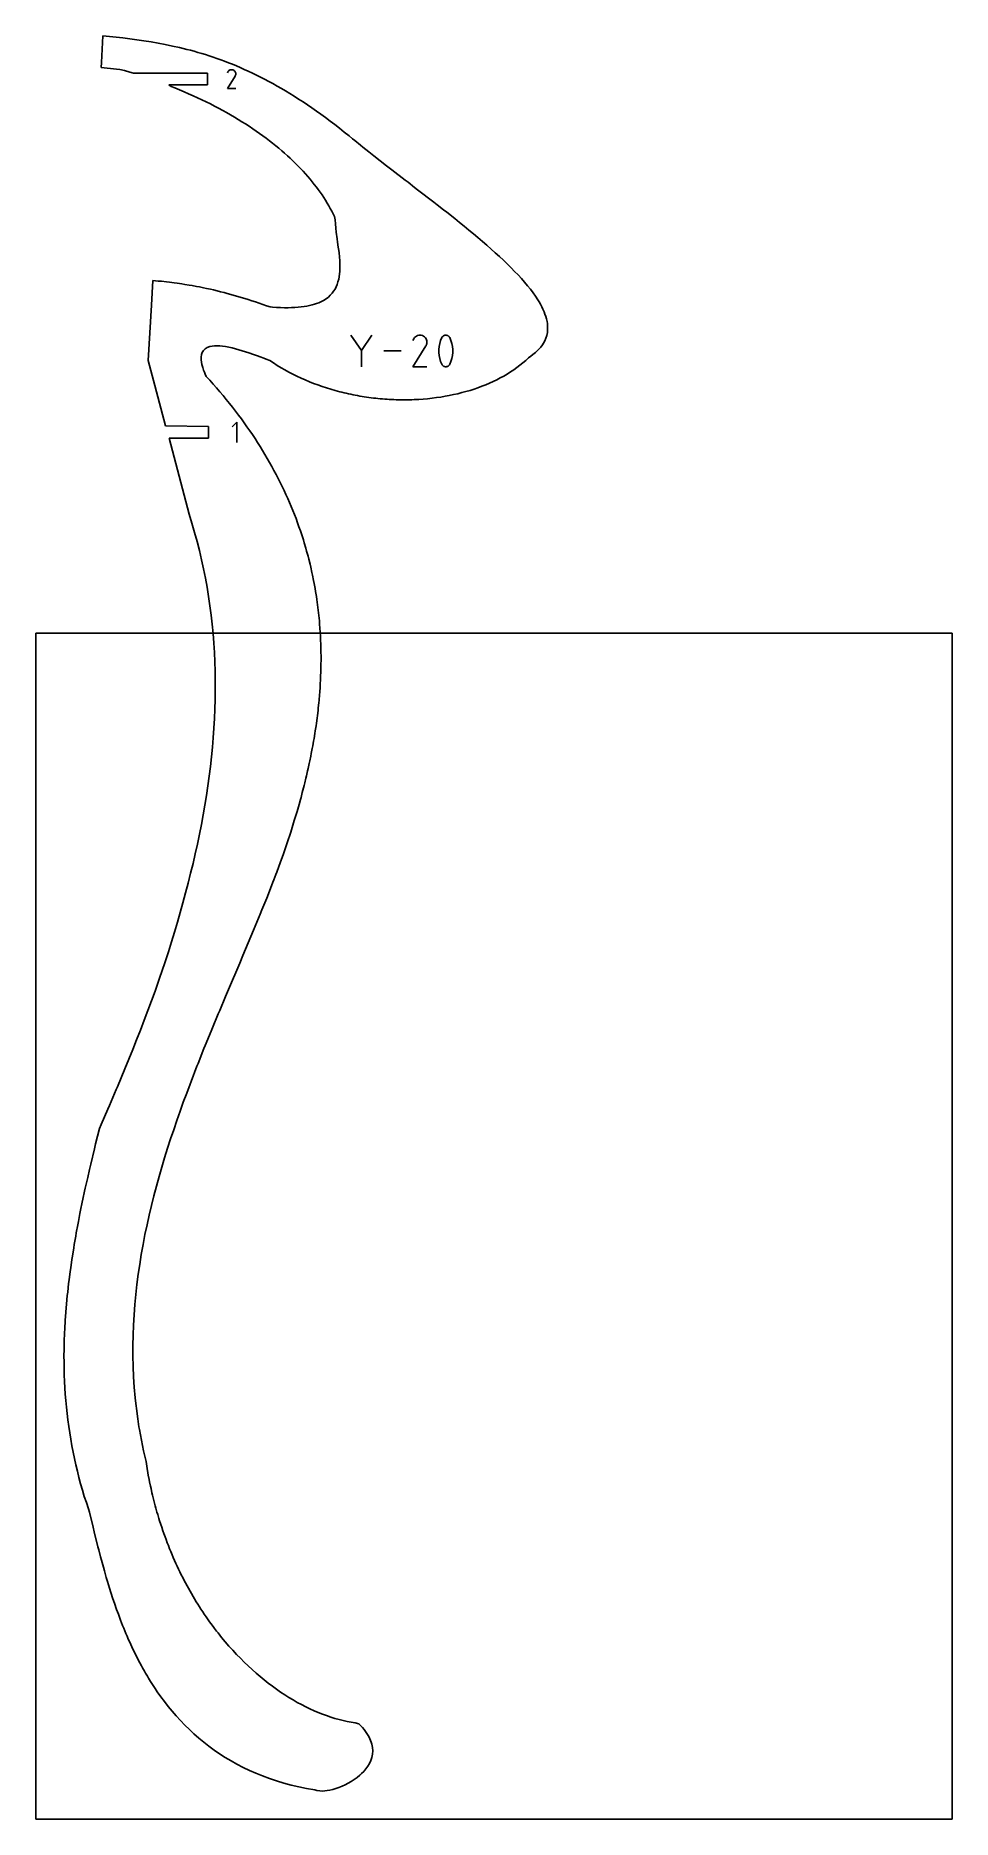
# Model space of a CAD drawing. Extents: x 0 to 216, y 0 to 420.
import ezdxf

# ---------------------------------------------------------------- set-up
doc = ezdxf.new("R2010")
doc.units = 0

msp = doc.modelspace()

# ---------------------------------------------------------------- linework, layer by layer
at = {"layer": 'annotation', "color": 1}
for p, q in [((45.385997, 411.781706), (45.282732, 411.635275)), ((45.509891, 411.903941), (45.385997, 411.781706)), ((45.650646, 412.001003), (45.509891, 411.903941)), ((45.804496, 412.071911), (45.650646, 412.001003)), ((45.967671, 412.115688), (45.804496, 412.071911)), ((46.136403, 412.131355), (45.967671, 412.115688)), ((46.306925, 412.117933), (46.136403, 412.131355)), ((46.475469, 412.074442), (46.306925, 412.117933)), ((46.638266, 411.999904), (46.475469, 412.074442)), ((46.783871, 411.896511), (46.638266, 411.999904)), ((46.638266, 411.999904), (46.638266, 411.999904)), ((46.905612, 411.772439), (46.783871, 411.896511)), ((47.002407, 411.631493), (46.905612, 411.772439)), ((45.149809, 407.669136), (46.981067, 410.617226)), ((47.13162, 407.669136), (45.149809, 407.669136)), ((45.282732, 411.635275), (45.152608, 411.38566)), ((46.981067, 410.617226), (46.983256, 410.619935)), ((46.981067, 410.617226), (46.981067, 410.617226)), ((46.983256, 410.619935), (46.985356, 410.622667)), ((46.985356, 410.622667), (46.987379, 410.625445)), ((46.987379, 410.625445), (46.98934, 410.628292)), ((46.98934, 410.628292), (46.991253, 410.631231)), ((46.991253, 410.631231), (46.993131, 410.634286)), ((46.993131, 410.634286), (46.994989, 410.637478)), ((46.994989, 410.637478), (46.996839, 410.640832)), ((46.996839, 410.640832), (46.998697, 410.64437)), ((46.998697, 410.64437), (47.074309, 410.806716)), ((46.998697, 410.64437), (46.998697, 410.64437)), ((47.073174, 411.477473), (47.002407, 411.631493)), ((47.116831, 411.314183), (47.073174, 411.477473)), ((47.074309, 410.806716), (47.11848, 410.975002)), ((47.132293, 411.145425), (47.116831, 411.314183)), ((47.11848, 410.975002), (47.132293, 411.145425)), ((76.723954, 346.006046), (74.241033, 349.596689)), ((79.206407, 349.596689), (76.723954, 346.006046)), ((89.081703, 348.768755), (88.86464, 348.352367)), ((89.25396, 349.013018), (89.081703, 348.768755)), ((89.460629, 349.21692), (89.25396, 349.013018)), ((89.695426, 349.37883), (89.460629, 349.21692)), ((89.952065, 349.497114), (89.695426, 349.37883)), ((90.22426, 349.57014), (89.952065, 349.497114)), ((90.505726, 349.596274), (90.22426, 349.57014)), ((90.790177, 349.573883), (90.505726, 349.596274)), ((91.071327, 349.501336), (90.790177, 349.573883)), ((91.342892, 349.376998), (91.071327, 349.501336)), ((91.585778, 349.204526), (91.342892, 349.376998)), ((91.342892, 349.376998), (91.342892, 349.376998)), ((91.788857, 348.99756), (91.585778, 349.204526)), ((91.950323, 348.762444), (91.788857, 348.99756)), ((92.068371, 348.505521), (91.950323, 348.762444)), ((95.671692, 349.00704), (95.386354, 348.336039)), ((95.76778, 349.16683), (95.671692, 349.00704)), ((95.671692, 349.00704), (95.671692, 349.00704)), ((95.887531, 349.302999), (95.76778, 349.16683)), ((96.02698, 349.41423), (95.887531, 349.302999)), ((96.182162, 349.499204), (96.02698, 349.41423)), ((96.349112, 349.556605), (96.182162, 349.499204)), ((96.523865, 349.585114), (96.349112, 349.556605)), ((96.702456, 349.583413), (96.523865, 349.585114)), ((96.880921, 349.550185), (96.702456, 349.583413)), ((97.055293, 349.484112), (96.880921, 349.550185)), ((97.122046, 349.449034), (97.055293, 349.484112)), ((97.055293, 349.484112), (97.055293, 349.484112)), ((97.186102, 349.408742), (97.122046, 349.449034)), ((97.247149, 349.363556), (97.186102, 349.408742)), ((97.304877, 349.313793), (97.247149, 349.363556)), ((97.358974, 349.259774), (97.304877, 349.313793)), ((97.409129, 349.201817), (97.358974, 349.259774)), ((97.455032, 349.140241), (97.409129, 349.201817)), ((97.496369, 349.075364), (97.455032, 349.140241)), ((97.532832, 349.007507), (97.496369, 349.075364)), ((97.819552, 348.335123), (97.532832, 349.007507)), ((97.532832, 349.007507), (97.532832, 349.007507)), ((76.723954, 346.294997), (76.723954, 342.152594)), ((86.06875, 345.874642), (81.998701, 345.874642)), ((88.859972, 342.152767), (91.914725, 347.070528)), ((91.914725, 347.070528), (91.918377, 347.075047)), ((91.914725, 347.070528), (91.914725, 347.070528)), ((91.918377, 347.075047), (91.921879, 347.079604)), ((91.921879, 347.079604), (91.925254, 347.084238)), ((91.925254, 347.084238), (91.928525, 347.088988)), ((91.928525, 347.088988), (91.931716, 347.093891)), ((91.931716, 347.093891), (91.934849, 347.098986)), ((91.934849, 347.098986), (91.937948, 347.104312)), ((91.937948, 347.104312), (91.941035, 347.109906)), ((91.941035, 347.109906), (91.944134, 347.115808)), ((91.944134, 347.115808), (92.070264, 347.38662)), ((91.944134, 347.115808), (91.944134, 347.115808)), ((92.141195, 348.233134), (92.068371, 348.505521)), ((92.070264, 347.38662), (92.143947, 347.66734)), ((92.166988, 347.951626), (92.141195, 348.233134)), ((92.143947, 347.66734), (92.166988, 347.951626)), ((95.029683, 346.941164), (94.958349, 346.2283)), ((94.958349, 346.2283), (94.958349, 345.512494)), ((94.958349, 345.512494), (95.029683, 344.79925)), ((95.172352, 347.645578), (95.029683, 346.941164)), ((95.029683, 344.79925), (95.172352, 344.094075)), ((95.386354, 348.336039), (95.172352, 347.645578)), ((98.034592, 347.643625), (97.819552, 348.335123)), ((98.177952, 346.938518), (98.034592, 347.643625)), ((98.034592, 344.092121), (98.177952, 344.796605)), ((98.249633, 346.225309), (98.177952, 346.938518)), ((98.177952, 344.796605), (98.249633, 345.509503)), ((98.249633, 345.509503), (98.249633, 346.225309)), ((92.165865, 342.152767), (88.859972, 342.152767)), ((95.172352, 344.094075), (95.386354, 343.402473)), ((95.386354, 343.402473), (95.671692, 342.729951)), ((95.671692, 342.729951), (95.671692, 342.729951)), ((95.671692, 342.729951), (95.708021, 342.662228)), ((95.708021, 342.662228), (95.749054, 342.597675)), ((95.749054, 342.597675), (95.794616, 342.536487)), ((95.794616, 342.536487), (95.844535, 342.478861)), ((95.844535, 342.478861), (95.898638, 342.424993)), ((95.898638, 342.424993), (95.956752, 342.375078)), ((95.956752, 342.375078), (96.018704, 342.329312)), ((96.018704, 342.329312), (96.084322, 342.287891)), ((96.084322, 342.287891), (96.153431, 342.251012)), ((96.153431, 342.251012), (96.153431, 342.251012)), ((96.153431, 342.251012), (96.326431, 342.18634)), ((96.326431, 342.18634), (96.503856, 342.15421)), ((96.503856, 342.15421), (96.681696, 342.153312)), ((96.681696, 342.153312), (96.85594, 342.182335)), ((96.85594, 342.182335), (97.022577, 342.239969)), ((97.022577, 342.239969), (97.177595, 342.324905)), ((97.177595, 342.324905), (97.316985, 342.435832)), ((97.316985, 342.435832), (97.436734, 342.571439)), ((97.436734, 342.571439), (97.532832, 342.730418)), ((97.532832, 342.730418), (97.819552, 343.401557)), ((97.532832, 342.730418), (97.532832, 342.730418)), ((97.819552, 343.401557), (98.034592, 344.092121)), ((47.385609, 329.088859), (46.318507, 328.021456)), ((47.385609, 324.288859), (47.385609, 329.088859))]:
    msp.add_line(p, q, dxfattribs=at)
at = {"layer": 'boundary', "color": 5}
for p, q in [((15.817802, 420.139858), (15.474045, 413.803032)), ((18.942083, 419.790769), (15.817802, 420.139858)), ((20.564958, 419.598061), (18.942083, 419.790769)), ((22.198184, 419.392499), (20.564958, 419.598061)), ((23.842228, 419.170614), (22.198184, 419.392499)), ((25.49767, 418.929371), (23.842228, 419.170614)), ((27.164822, 418.665446), (25.49767, 418.929371)), ((28.844269, 418.375485), (27.164822, 418.665446)), ((30.536773, 418.056503), (28.844269, 418.375485)), ((32.243006, 417.705103), (30.536773, 418.056503)), ((33.864312, 417.342744), (32.243006, 417.705103)), ((34.727587, 417.136598), (33.864312, 417.342744)), ((35.594775, 416.920537), (34.727587, 417.136598)), ((36.465819, 416.693858), (35.594775, 416.920537)), ((37.340913, 416.45671), (36.465819, 416.693858)), ((38.220204, 416.20821), (37.340913, 416.45671)), ((39.103745, 415.948092), (38.220204, 416.20821)), ((39.991638, 415.676062), (39.103745, 415.948092)), ((15.474045, 413.803032), (15.441698, 412.667067)), ((15.441698, 412.667067), (19.018339, 412.287488)), ((19.018339, 412.287488), (19.860854, 412.198031)), ((19.860854, 412.198031), (20.90077, 411.900725)), ((20.90077, 411.900725), (22.154529, 411.531413)), ((40.884047, 415.39149), (39.991638, 415.676062)), ((41.781102, 415.094356), (40.884047, 415.39149)), ((42.682858, 414.783949), (41.781102, 415.094356)), ((43.589396, 414.46), (42.682858, 414.783949)), ((44.501053, 414.122149), (43.589396, 414.46)), ((45.417833, 413.769908), (44.501053, 414.122149)), ((46.339868, 413.402981), (45.417833, 413.769908)), ((47.26736, 413.020955), (46.339868, 413.402981)), ((48.20031, 412.623322), (47.26736, 413.020955)), ((49.139122, 412.209925), (48.20031, 412.623322)), ((50.083645, 411.780105), (49.139122, 412.209925)), ((51.034241, 411.333827), (50.083645, 411.780105)), ((22.154529, 411.531413), (23.002918, 411.273318)), ((23.002918, 411.273318), (40.43641, 411.273318)), ((40.43641, 408.527318), (31.389758, 408.527319)), ((31.389758, 408.527319), (31.875079, 408.185864)), ((31.875079, 408.185864), (32.749289, 407.838107)), ((32.749289, 407.838107), (33.850729, 407.389297)), ((40.43641, 411.273318), (40.43641, 408.527318)), ((51.990981, 410.870312), (51.034241, 411.333827)), ((52.954121, 410.389586), (51.990981, 410.870312)), ((53.923601, 409.890971), (52.954121, 410.389586)), ((54.899818, 409.374082), (53.923601, 409.890971)), ((55.88286, 408.838773), (54.899818, 409.374082)), ((56.872869, 408.28445), (55.88286, 408.838773)), ((57.869991, 407.710775), (56.872869, 408.28445)), ((58.874493, 407.117579), (57.869991, 407.710775)), ((33.850729, 407.389297), (34.937111, 406.933228)), ((34.937111, 406.933228), (36.008552, 406.470362)), ((36.008552, 406.470362), (37.065019, 406.000683)), ((37.065019, 406.000683), (38.106593, 405.524139)), ((38.106593, 405.524139), (39.133236, 405.041178)), ((39.133236, 405.041178), (40.144948, 404.551746)), ((40.144948, 404.551746), (41.141764, 404.056006)), ((41.141764, 404.056006), (42.123761, 403.554164)), ((42.123761, 403.554164), (43.090865, 403.046434)), ((59.886493, 406.504264), (58.874493, 407.117579)), ((60.906118, 405.870595), (59.886493, 406.504264)), ((61.933626, 405.215994), (60.906118, 405.870595)), ((62.969145, 404.540316), (61.933626, 405.215994)), ((64.012949, 403.843217), (62.969145, 404.540316)), ((65.065113, 403.124135), (64.012949, 403.843217)), ((43.090865, 403.046434), (44.042992, 402.532641)), ((44.042992, 402.532641), (44.980364, 402.013412)), ((44.980364, 402.013412), (45.902804, 401.488575)), ((45.902804, 401.488575), (46.810379, 400.958294)), ((46.810379, 400.958294), (47.703165, 400.422863)), ((47.703165, 400.422863), (48.580945, 399.882218)), ((48.580945, 399.882218), (49.443936, 399.336633)), ((49.443936, 399.336633), (50.292041, 398.786294)), ((66.125853, 402.382908), (65.065113, 403.124135)), ((67.195348, 401.619072), (66.125853, 402.382908)), ((68.273738, 400.832311), (67.195348, 401.619072)), ((69.361407, 400.022313), (68.273738, 400.832311)), ((70.458308, 399.188507), (69.361407, 400.022313)), ((71.564668, 398.330897), (70.458308, 399.188507)), ((50.292041, 398.786294), (51.125176, 398.231137)), ((51.125176, 398.231137), (51.943277, 397.671532)), ((51.943277, 397.671532), (52.746455, 397.107447)), ((52.746455, 397.107447), (53.534688, 396.539107)), ((53.534688, 396.539107), (54.307895, 395.966724)), ((54.307895, 395.966724), (55.066082, 395.390318)), ((55.066082, 395.390318), (55.809213, 394.810142)), ((72.680729, 397.448843), (71.564668, 398.330897)), ((73.806782, 396.542209), (72.680729, 397.448843)), ((74.642605, 395.861383), (73.806782, 396.542209)), ((75.135563, 395.457463), (74.642605, 395.861383)), ((76.516967, 394.334592), (75.135563, 395.457463)), ((55.809213, 394.810142), (56.537303, 394.226244)), ((56.537303, 394.226244), (57.250183, 393.638832)), ((57.250183, 393.638832), (57.947955, 393.047944)), ((57.947955, 393.047944), (58.630513, 392.453773)), ((58.630513, 392.453773), (59.297834, 391.85648)), ((59.297834, 391.85648), (59.949995, 391.256201)), ((59.949995, 391.256201), (60.58683, 390.653076)), ((77.047198, 393.908316), (76.516967, 394.334592)), ((78.481183, 392.764469), (77.047198, 393.908316)), ((79.622059, 391.865682), (78.481183, 392.764469)), ((82.635002, 389.510378), (79.622059, 391.865682)), ((60.58683, 390.653076), (61.20837, 390.047209)), ((61.20837, 390.047209), (61.814518, 389.438669)), ((61.814518, 389.438669), (62.405251, 388.827756)), ((62.405251, 388.827756), (62.980515, 388.214531)), ((62.980515, 388.214531), (63.54035, 387.599196)), ((63.54035, 387.599196), (64.084625, 386.981726)), ((64.084625, 386.981726), (64.613366, 386.362327)), ((83.894832, 388.532913), (82.635002, 389.510378)), ((87.015179, 386.130626), (83.894832, 388.532913)), ((64.613366, 386.362327), (65.126484, 385.741276)), ((65.126484, 385.741276), (65.623982, 385.118524)), ((65.623982, 385.118524), (66.105743, 384.494387)), ((66.105743, 384.494387), (66.571877, 383.868817)), ((66.571877, 383.868817), (67.022116, 383.241926)), ((67.022116, 383.241926), (67.456605, 382.614023)), ((67.456605, 382.614023), (67.875308, 381.985234)), ((87.694251, 385.605529), (87.015179, 386.130626)), ((89.261285, 384.403334), (87.694251, 385.605529)), ((89.960143, 383.861937), (89.261285, 384.403334)), ((91.528621, 382.656505), (89.960143, 383.861937)), ((92.243228, 382.100144), (91.528621, 382.656505)), ((67.875308, 381.985234), (68.278078, 381.355613)), ((68.278078, 381.355613), (68.664926, 380.725218)), ((68.664926, 380.725218), (69.035806, 380.094333)), ((69.035806, 380.094333), (69.390617, 379.462963)), ((69.390617, 379.462963), (69.729423, 378.831377)), ((69.729423, 378.831377), (70.052203, 378.199576)), ((70.052203, 378.199576), (70.358797, 377.567685)), ((93.804984, 380.893847), (92.243228, 382.100144)), ((94.530905, 380.323885), (93.804984, 380.893847)), ((96.077772, 379.119056), (94.530905, 380.323885)), ((96.810224, 378.537026), (96.077772, 379.119056)), ((98.703824, 377.038845), (96.810224, 378.537026)), ((70.358797, 377.567685), (70.509769, 376.743238)), ((70.509769, 376.743238), (70.588944, 375.796705)), ((70.588944, 375.796705), (70.690772, 374.837187)), ((70.690772, 374.837187), (70.80945, 373.868344)), ((99.821233, 376.14307), (98.703824, 377.038845)), ((100.928863, 375.246867), (99.821233, 376.14307)), ((102.025021, 374.350684), (100.928863, 375.246867)), ((103.107821, 373.455052), (102.025021, 374.350684)), ((70.80945, 373.868344), (71.021138, 372.301092)), ((71.021138, 372.301092), (71.12706, 371.526061)), ((71.12706, 371.526061), (71.279817, 370.357831)), ((71.279817, 370.357831), (71.382473, 369.569184)), ((104.175587, 372.560301), (103.107821, 373.455052)), ((105.226596, 371.667027), (104.175587, 372.560301)), ((106.259042, 370.775653), (105.226596, 371.667027)), ((107.27115, 369.886635), (106.259042, 370.775653)), ((108.260973, 369.000431), (107.27115, 369.886635)), ((71.382473, 369.569184), (71.44583, 368.996808)), ((71.44583, 368.996808), (71.539468, 368.040174)), ((71.539468, 368.040174), (71.607538, 367.097079)), ((71.607538, 367.097079), (71.643979, 366.170785)), ((71.643979, 366.170785), (71.642496, 365.264529)), ((109.226779, 368.117555), (108.260973, 369.000431)), ((110.166721, 367.23847), (109.226779, 368.117555)), ((111.078929, 366.363505), (110.166721, 367.23847)), ((111.961465, 365.493231), (111.078929, 366.363505)), ((27.631373, 362.46998), (27.280269, 356.641273)), ((28.876423, 362.348799), (27.631373, 362.46998)), ((29.613207, 362.277129), (28.876423, 362.348799)), ((30.783976, 362.144034), (29.613207, 362.277129)), ((31.519862, 362.06044), (30.783976, 362.144034)), ((32.626767, 361.915445), (31.519862, 362.06044)), ((33.360074, 361.819489), (32.626767, 361.915445)), ((34.412462, 361.662624), (33.360074, 361.819489)), ((35.142606, 361.553863), (34.412462, 361.662624)), ((36.148797, 361.384849), (35.142606, 361.553863)), ((36.876178, 361.262835), (36.148797, 361.384849)), ((71.025913, 361.56295), (70.78292, 360.982531)), ((71.206729, 362.121855), (71.025913, 361.56295)), ((71.368277, 362.747837), (71.206729, 362.121855)), ((71.478512, 363.341389), (71.368277, 362.747837)), ((71.569034, 364.00714), (71.478512, 363.341389)), ((71.61937, 364.629805), (71.569034, 364.00714)), ((71.642496, 365.264529), (71.61937, 364.629805)), ((112.812417, 364.628049), (111.961465, 365.493231)), ((113.630089, 363.768541), (112.812417, 364.628049)), ((114.412299, 362.914901), (113.630089, 363.768541)), ((115.157277, 362.067831), (114.412299, 362.914901)), ((115.863119, 361.227631), (115.157277, 362.067831)), ((37.843913, 361.081826), (36.876178, 361.262835)), ((38.569647, 360.946183), (37.843913, 361.081826)), ((39.505989, 360.752883), (38.569647, 360.946183)), ((40.231861, 360.603146), (39.505989, 360.752883)), ((41.143313, 360.397409), (40.231861, 360.603146)), ((41.871542, 360.233265), (41.143313, 360.397409)), ((42.764355, 360.015161), (41.871542, 360.233265)), ((43.497636, 359.83612), (42.764355, 360.015161)), ((44.37764, 359.605303), (43.497636, 359.83612)), ((45.119066, 359.41108), (44.37764, 359.605303)), ((45.991906, 359.167598), (45.119066, 359.41108)), ((46.744994, 358.957721), (45.991906, 359.167598)), ((47.615844, 358.701381), (46.744994, 358.957721)), ((48.384259, 358.475468), (47.615844, 358.701381)), ((49.258352, 358.206119), (48.384259, 358.475468)), ((50.046112, 357.963691), (49.258352, 358.206119)), ((50.928377, 357.681437), (50.046112, 357.963691)), ((51.73966, 357.422165), (50.928377, 357.681437)), ((52.634737, 357.126787), (51.73966, 357.422165)), ((53.474132, 356.850109), (52.634737, 357.126787)), ((66.678854, 357.23786), (66.180478, 357.046246)), ((67.14824, 357.444904), (66.678854, 357.23786)), ((67.817927, 357.790242), (67.14824, 357.444904)), ((68.38906, 358.154359), (67.817927, 357.790242)), ((68.937652, 358.566424), (68.38906, 358.154359)), ((69.394869, 358.987735), (68.937652, 358.566424)), ((69.831716, 359.461251), (69.394869, 358.987735)), ((70.18594, 359.934204), (69.831716, 359.461251)), ((70.520857, 360.463821), (70.18594, 359.934204)), ((70.78292, 360.982531), (70.520857, 360.463821)), ((116.527807, 360.394772), (115.863119, 361.227631)), ((117.149407, 359.569722), (116.527807, 360.394772)), ((117.726027, 358.752929), (117.149407, 359.569722)), ((118.255604, 357.944912), (117.726027, 358.752929)), ((118.567308, 357.445484), (118.255604, 357.944912)), ((118.88037, 356.89879), (118.567308, 357.445484)), ((27.280269, 356.641273), (26.521675, 343.599339)), ((54.38678, 356.541597), (53.474132, 356.850109)), ((55.258999, 356.247165), (54.38678, 356.541597)), ((55.768265, 356.207475), (55.258999, 356.247165)), ((56.74421, 356.140892), (55.768265, 356.207475)), ((57.682036, 356.095425), (56.74421, 356.140892)), ((58.582277, 356.070537), (57.682036, 356.095425)), ((59.445486, 356.066014), (58.582277, 356.070537)), ((60.272287, 356.081324), (59.445486, 356.066014)), ((61.063293, 356.116094), (60.272287, 356.081324)), ((61.819229, 356.170011), (61.063293, 356.116094)), ((62.540601, 356.242477), (61.819229, 356.170011)), ((63.227962, 356.333117), (62.540601, 356.242477)), ((63.882224, 356.441729), (63.227962, 356.333117)), ((64.503948, 356.567734), (63.882224, 356.441729)), ((65.09376, 356.710793), (64.503948, 356.567734)), ((65.652336, 356.870369), (65.09376, 356.710793)), ((66.180478, 357.046246), (65.652336, 356.870369)), ((119.221068, 356.261503), (118.88037, 356.89879)), ((119.480619, 355.724079), (119.221068, 356.261503)), ((119.755675, 355.100062), (119.480619, 355.724079)), ((119.958619, 354.572714), (119.755675, 355.100062)), ((120.164879, 353.962905), (119.958619, 354.572714)), ((120.307844, 353.446246), (120.164879, 353.962905)), ((120.441728, 352.851135), (120.307844, 353.446246)), ((119.894616, 348.237664), (120.174103, 348.887473)), ((120.174103, 348.887473), (120.381144, 349.55188)), ((120.381144, 349.55188), (120.517463, 350.230352)), ((120.521725, 352.34598), (120.441728, 352.851135)), ((120.517463, 350.230352), (120.585126, 350.922419)), ((120.58586, 351.627808), (120.521725, 352.34598)), ((120.585126, 350.922419), (120.58586, 351.627808)), ((38.998839, 344.447983), (39.077432, 345.008456)), ((39.077432, 345.008456), (39.23413, 345.493998)), ((39.23413, 345.493998), (39.512803, 345.970484)), ((39.512803, 345.970484), (39.936629, 346.402284)), ((39.936629, 346.402284), (40.407953, 346.689106)), ((40.407953, 346.689106), (41.027414, 346.917893)), ((41.027414, 346.917893), (41.55696, 347.026552)), ((41.55696, 347.026552), (42.133286, 347.08454)), ((42.133286, 347.08454), (42.751898, 347.095621)), ((42.751898, 347.095621), (43.408495, 347.063178)), ((43.408495, 347.063178), (44.017415, 346.997249)), ((44.017415, 346.997249), (44.735884, 346.892559)), ((44.735884, 346.892559), (45.479904, 346.754296)), ((45.479904, 346.754296), (46.24482, 346.586)), ((46.24482, 346.586), (47.026261, 346.391324)), ((47.026261, 346.391324), (47.819582, 346.173774)), ((47.819582, 346.173774), (48.620354, 345.937024)), ((48.620354, 345.937024), (49.423941, 345.684614)), ((49.423941, 345.684614), (50.225656, 345.41987)), ((50.225656, 345.41987), (51.337811, 345.032397)), ((51.337811, 345.032397), (52.257503, 344.705215)), ((52.257503, 344.705215), (52.877969, 344.474625)), ((116.094009, 344.25725), (116.594084, 344.668238)), ((116.594084, 344.668238), (117.134143, 345.055709)), ((117.134143, 345.055709), (117.691165, 345.504951)), ((117.691165, 345.504951), (118.142654, 345.90958)), ((118.142654, 345.90958), (118.603028, 346.379694)), ((118.603028, 346.379694), (118.969067, 346.800831)), ((118.969067, 346.800831), (119.335565, 347.291119)), ((119.335565, 347.291119), (119.619202, 347.728052)), ((119.619202, 347.728052), (119.894616, 348.237664)), ((26.521675, 343.599339), (28.070652, 337.707773)), ((39.002673, 343.808785), (38.998839, 344.447983)), ((39.075428, 343.209461), (39.002673, 343.808785)), ((39.173649, 342.695309), (39.075428, 343.209461)), ((39.363712, 341.986497), (39.173649, 342.695309)), ((39.557429, 341.385712), (39.363712, 341.986497)), ((39.73554, 340.90357), (39.557429, 341.385712)), ((39.93977, 340.397884), (39.73554, 340.90357)), ((40.1709, 339.868295), (39.93977, 340.397884)), ((52.877969, 344.474625), (53.745426, 344.151955)), ((53.745426, 344.151955), (54.327187, 343.931009)), ((54.327187, 343.931009), (55.122217, 343.628917)), ((55.122217, 343.628917), (56.000642, 343.04168)), ((56.000642, 343.04168), (56.893103, 342.473807)), ((56.893103, 342.473807), (57.799048, 341.925304)), ((57.799048, 341.925304), (58.718125, 341.396186)), ((58.718125, 341.396186), (59.649657, 340.886394)), ((59.649657, 340.886394), (60.593301, 340.395962)), ((60.593301, 340.395962), (61.548422, 339.924752)), ((110.252944, 339.971806), (111.053211, 340.441351)), ((111.053211, 340.441351), (111.834788, 340.929721)), ((111.834788, 340.929721), (112.596847, 341.437043)), ((112.596847, 341.437043), (113.338911, 341.963332)), ((113.338911, 341.963332), (114.060226, 342.50838)), ((114.060226, 342.50838), (114.760304, 343.072436)), ((114.760304, 343.072436), (115.438423, 343.655481)), ((115.438423, 343.655481), (116.094009, 344.25725)), ((28.070652, 337.707773), (30.6045, 328.211858)), ((40.991369, 338.970231), (40.1709, 339.868295)), ((41.798011, 338.069568), (40.991369, 338.970231)), ((42.590893, 337.166468), (41.798011, 338.069568)), ((43.369996, 336.260985), (42.590893, 337.166468)), ((44.135339, 335.353083), (43.369996, 336.260985)), ((61.548422, 339.924752), (62.514421, 339.472917)), ((62.514421, 339.472917), (63.49103, 339.040236)), ((63.49103, 339.040236), (64.477529, 338.626892)), ((64.477529, 338.626892), (65.473357, 338.232702)), ((65.473357, 338.232702), (66.477918, 337.857761)), ((66.477918, 337.857761), (67.490914, 337.502064)), ((67.490914, 337.502064), (68.51157, 337.165466)), ((68.51157, 337.165466), (69.539423, 336.848167)), ((69.539423, 336.848167), (70.573938, 336.549954)), ((70.573938, 336.549954), (71.614428, 336.270768)), ((71.614428, 336.270768), (72.108672, 336.148206)), ((72.108672, 336.148206), (72.660466, 336.010834)), ((100.388034, 336.052323), (101.353643, 336.314267)), ((101.353643, 336.314267), (102.307424, 336.595115)), ((102.307424, 336.595115), (103.248692, 336.894839)), ((103.248692, 336.894839), (104.176819, 337.213438)), ((104.176819, 337.213438), (105.091157, 337.550968)), ((105.091157, 337.550968), (105.991134, 337.907313)), ((105.991134, 337.907313), (106.876042, 338.2824)), ((106.876042, 338.2824), (107.74536, 338.676461)), ((107.74536, 338.676461), (108.598298, 339.089336)), ((108.598298, 339.089336), (109.434408, 339.521166)), ((109.434408, 339.521166), (110.252944, 339.971806)), ((44.887007, 334.442897), (44.135339, 335.353083)), ((45.625105, 333.530548), (44.887007, 334.442897)), ((46.349534, 332.615952), (45.625105, 333.530548)), ((47.060493, 331.699263), (46.349534, 332.615952)), ((72.660466, 336.010834), (73.160153, 335.89657)), ((73.160153, 335.89657), (73.71137, 335.769991)), ((73.71137, 335.769991), (74.216329, 335.664144)), ((74.216329, 335.664144), (74.766649, 335.548278)), ((74.766649, 335.548278), (75.276576, 335.45089)), ((75.276576, 335.45089), (75.825685, 335.345448)), ((75.825685, 335.345448), (76.340331, 335.256748)), ((76.340331, 335.256748), (76.887954, 335.161852)), ((76.887954, 335.161852), (77.407064, 335.081854)), ((77.407064, 335.081854), (77.952811, 334.997232)), ((77.952811, 334.997232), (78.476105, 334.92614)), ((78.476105, 334.92614), (79.01971, 334.851657)), ((79.01971, 334.851657), (79.546899, 334.78947)), ((79.546899, 334.78947), (80.08808, 334.725134)), ((80.08808, 334.725134), (80.618785, 334.671947)), ((80.618785, 334.671947), (81.157169, 334.617476)), ((81.157169, 334.617476), (81.691197, 334.573514)), ((81.691197, 334.573514), (82.22656, 334.528986)), ((82.22656, 334.528986), (82.763571, 334.494204)), ((82.763571, 334.494204), (83.295659, 334.459269)), ((83.295659, 334.459269), (83.835271, 334.433935)), ((83.835271, 334.433935), (84.363734, 334.408626)), ((84.363734, 334.408626), (84.905672, 334.392764)), ((84.905672, 334.392764), (85.430307, 334.376939)), ((85.430307, 334.376939), (85.974183, 334.370546)), ((85.974183, 334.370546), (86.494728, 334.364135)), ((86.494728, 334.364135), (87.040213, 334.36746)), ((87.040213, 334.36746), (87.556321, 334.370173)), ((87.556321, 334.370173), (88.103016, 334.38327)), ((88.103016, 334.38327), (88.614511, 334.395209)), ((88.614511, 334.395209), (89.162162, 334.418195)), ((89.162162, 334.418195), (90.216928, 334.472005)), ((90.216928, 334.472005), (91.266743, 334.544885)), ((91.266743, 334.544885), (92.310958, 334.636606)), ((92.310958, 334.636606), (93.348896, 334.747409)), ((93.348896, 334.747409), (94.380005, 334.877081)), ((94.380005, 334.877081), (95.403702, 335.025688)), ((95.403702, 335.025688), (96.419278, 335.193174)), ((96.419278, 335.193174), (97.426091, 335.37961)), ((97.426091, 335.37961), (98.423622, 335.584948)), ((98.423622, 335.584948), (99.411167, 335.809237)), ((99.411167, 335.809237), (100.388034, 336.052323)), ((30.6045, 328.211858), (40.725509, 328.061859)), ((40.725509, 328.061859), (40.72551, 325.315859)), ((47.757872, 330.780635), (47.060493, 331.699263)), ((48.441863, 329.860019), (47.757872, 330.780635)), ((49.112258, 328.937427), (48.441863, 329.860019)), ((49.769468, 328.012963), (49.112258, 328.937427)), ((50.413369, 327.086678), (49.769468, 328.012963)), ((40.72551, 325.315859), (31.427581, 325.315859)), ((31.427581, 325.315859), (36.157866, 307.399918)), ((51.043989, 326.15874), (50.413369, 327.086678)), ((51.661332, 325.229031), (51.043989, 326.15874)), ((52.265528, 324.297764), (51.661332, 325.229031)), ((52.856592, 323.364983), (52.265528, 324.297764)), ((53.43465, 322.430677), (52.856592, 323.364983)), ((53.999702, 321.494876), (53.43465, 322.430677)), ((54.551714, 320.557679), (53.999702, 321.494876)), ((55.090945, 319.619216), (54.551714, 320.557679)), ((55.617185, 318.679514), (55.090945, 319.619216)), ((56.130739, 317.738483), (55.617185, 318.679514)), ((56.631592, 316.796455), (56.130739, 317.738483)), ((57.119754, 315.853221), (56.631592, 316.796455)), ((57.595301, 314.908924), (57.119754, 315.853221)), ((58.058317, 313.963795), (57.595301, 314.908924)), ((58.508886, 313.01757), (58.058317, 313.963795)), ((58.947013, 312.070595), (58.508886, 313.01757)), ((59.372824, 311.122713), (58.947013, 312.070595)), ((59.78637, 310.174154), (59.372824, 311.122713)), ((36.157866, 307.399918), (36.818764, 305.275067)), ((60.187695, 309.224865), (59.78637, 310.174154)), ((60.576893, 308.274902), (60.187695, 309.224865)), ((60.953941, 307.324447), (60.576893, 308.274902)), ((61.319074, 306.373463), (60.953941, 307.324447)), ((36.818764, 305.275067), (37.440808, 303.143343)), ((37.440808, 303.143343), (38.024299, 301.004982)), ((61.672363, 305.421938), (61.319074, 306.373463)), ((62.01366, 304.469943), (61.672363, 305.421938)), ((62.34322, 303.517664), (62.01366, 304.469943)), ((62.661157, 302.56504), (62.34322, 303.517664)), ((63.047973, 301.346921), (62.661157, 302.56504)), ((38.024299, 301.004982), (38.569154, 298.860158)), ((38.569154, 298.860158), (39.075842, 296.70887)), ((63.262326, 300.659113), (63.047973, 301.346921)), ((63.619788, 299.441039), (63.262326, 300.659113)), ((63.817644, 298.752696), (63.619788, 299.441039)), ((64.146297, 297.53463), (63.817644, 298.752696)), ((39.075842, 296.70887), (39.54461, 294.551391)), ((39.54461, 294.551391), (39.975539, 292.387744)), ((64.327865, 296.846057), (64.146297, 297.53463)), ((64.628124, 295.6282), (64.327865, 296.846057)), ((64.793631, 294.939763), (64.628124, 295.6282)), ((65.066094, 293.722257), (64.793631, 294.939763)), ((39.975539, 292.387744), (40.368977, 290.218182)), ((40.368977, 290.218182), (40.725113, 288.04254)), ((65.215787, 293.034269), (65.066094, 293.722257)), ((65.460937, 291.817213), (65.215787, 293.034269)), ((65.595058, 291.129931), (65.460937, 291.817213)), ((65.813222, 289.91336), (65.595058, 291.129931)), ((65.93197, 289.227187), (65.813222, 289.91336)), ((40.725113, 288.04254), (41.044347, 285.861208)), ((41.044347, 285.861208), (41.326971, 283.67415)), ((66.123819, 288.011419), (65.93197, 289.227187)), ((66.22755, 287.326642), (66.123819, 288.011419)), ((66.393505, 286.11154), (66.22755, 287.326642)), ((66.482514, 285.428443), (66.393505, 286.11154)), ((41.326971, 283.67415), (41.573236, 281.481521)), ((66.623166, 284.214339), (66.482514, 285.428443)), ((66.697742, 283.533297), (66.623166, 284.214339)), ((66.813426, 282.320398), (66.697742, 283.533297)), ((66.873908, 281.641668), (66.813426, 282.320398)), ((66.965331, 280.429897), (66.873908, 281.641668)), ((41.573236, 281.481521), (41.783515, 279.283379)), ((41.783515, 279.283379), (41.958077, 277.079895)), ((67.012102, 279.75384), (66.965331, 280.429897)), ((67.079638, 278.543455), (67.012102, 279.75384)), ((67.113038, 277.870343), (67.079638, 278.543455)), ((67.15717, 276.661441), (67.113038, 277.870343)), ((41.958077, 277.079895), (42.097367, 274.871054)), ((42.097367, 274.871054), (42.201574, 272.657201)), ((67.177497, 275.991621), (67.15717, 276.661441)), ((67.198949, 274.784457), (67.177497, 275.991621)), ((67.206714, 274.118254), (67.198949, 274.784457)), ((67.20575, 272.912798), (67.206714, 274.118254)), ((42.201574, 272.657201), (42.271292, 270.43817)), ((42.271292, 270.43817), (42.306718, 268.214192)), ((67.09073, 268.534237), (67.118398, 269.187705)), ((67.118398, 269.187705), (67.162285, 270.388992)), ((67.162285, 270.388992), (67.178569, 271.04708)), ((67.178569, 271.04708), (67.201245, 272.250506)), ((67.201245, 272.250506), (67.20575, 272.912798)), ((42.30828, 265.985246), (42.276468, 263.751546)), ((42.306718, 268.214192), (42.30828, 265.985246)), ((66.749587, 263.652739), (66.853841, 264.8466)), ((66.853841, 264.8466), (66.902915, 265.490079)), ((66.902915, 265.490079), (66.987542, 266.686592)), ((66.987542, 266.686592), (67.026143, 267.33524)), ((67.026143, 267.33524), (67.09073, 268.534237)), ((42.211553, 261.513183), (42.114113, 259.27018)), ((42.276468, 263.751546), (42.211553, 261.513183)), ((66.356661, 260.003771), (66.498399, 261.191666)), ((66.498399, 261.191666), (66.567161, 261.823806)), ((66.567161, 261.823806), (66.690406, 263.014743)), ((66.690406, 263.014743), (66.749587, 263.652739)), ((41.984342, 257.022583), (41.823, 254.770613)), ((42.114113, 259.27018), (41.984342, 257.022583)), ((65.761127, 255.779542), (65.855796, 256.392398)), ((65.855796, 256.392398), (66.032632, 257.573467)), ((66.032632, 257.573467), (66.119161, 258.193051)), ((66.119161, 258.193051), (66.278777, 259.377687)), ((66.278777, 259.377687), (66.356661, 260.003771)), ((41.630281, 252.514422), (41.406829, 250.253857)), ((41.823, 254.770613), (41.630281, 252.514422)), ((64.920609, 251.05541), (65.145813, 252.224432)), ((65.145813, 252.224432), (65.25541, 252.822945)), ((65.25541, 252.822945), (65.465156, 253.996316)), ((65.465156, 253.996316), (65.567531, 254.602161)), ((65.567531, 254.602161), (65.761127, 255.779542)), ((41.15292, 247.989335), (40.86931, 245.720682)), ((41.406829, 250.253857), (41.15292, 247.989335)), ((64.187462, 247.557473), (64.441758, 248.71716)), ((64.441758, 248.71716), (64.564253, 249.300061)), ((64.564253, 249.300061), (64.804308, 250.464573)), ((64.804308, 250.464573), (64.920609, 251.05541)), ((40.86931, 245.720682), (40.556219, 243.448163)), ((63.238859, 243.555748), (63.376986, 244.113138)), ((63.376986, 244.113138), (63.657949, 245.262119)), ((63.657949, 245.262119), (63.791359, 245.828299)), ((63.791359, 245.828299), (64.059309, 246.982781)), ((64.059309, 246.982781), (64.187462, 247.557473)), ((40.214272, 241.171792), (39.843897, 238.891751)), ((40.556219, 243.448163), (40.214272, 241.171792)), ((62.036254, 239.057972), (62.352159, 240.188276)), ((62.352159, 240.188276), (62.49825, 240.727278)), ((62.49825, 240.727278), (62.803117, 241.86425)), ((62.803117, 241.86425), (62.945501, 242.412563)), ((62.945501, 242.412563), (63.238859, 243.555748)), ((39.445804, 236.60812), (39.020243, 234.321006)), ((39.843897, 238.891751), (39.445804, 236.60812)), ((60.918541, 235.260196), (61.072944, 235.769745)), ((61.072944, 235.769745), (61.408704, 236.885609)), ((61.408704, 236.885609), (61.560799, 237.405204)), ((61.560799, 237.405204), (61.886928, 238.52857)), ((61.886928, 238.52857), (62.036254, 239.057972)), ((38.568002, 232.030612), (38.089364, 229.736944)), ((39.020243, 234.321006), (38.568002, 232.030612)), ((59.389235, 230.495985), (59.90763, 232.064705)), ((59.90763, 232.064705), (60.065193, 232.553451)), ((60.065193, 232.553451), (60.417915, 233.653029)), ((60.417915, 233.653029), (60.574089, 234.152282)), ((60.574089, 234.152282), (60.918541, 235.260196)), ((37.584976, 227.440295), (37.055445, 225.140642)), ((38.089364, 229.736944), (37.584976, 227.440295)), ((57.572252, 225.304774), (58.332695, 227.420406)), ((58.332695, 227.420406), (58.648636, 228.338081)), ((58.648636, 228.338081), (59.389235, 230.495985)), ((36.501393, 222.838259), (35.9233, 220.533322)), ((37.055445, 225.140642), (36.501393, 222.838259)), ((56.574416, 222.591623), (56.771514, 223.121967)), ((56.771514, 223.121967), (57.258061, 224.432161)), ((57.258061, 224.432161), (57.572252, 225.304774)), ((35.9233, 220.533322), (35.321599, 218.225927)), ((54.815956, 218.037147), (55.872309, 220.741811)), ((55.872309, 220.741811), (56.071643, 221.266974)), ((56.071643, 221.266974), (56.574416, 222.591623)), ((34.697058, 215.916209), (34.050229, 213.604489)), ((35.321599, 218.225927), (34.697058, 215.916209)), ((53.301356, 214.244615), (54.416654, 217.013694)), ((54.416654, 217.013694), (54.815956, 218.037147)), ((33.381688, 211.290824), (32.692044, 208.975526)), ((34.050229, 213.604489), (33.381688, 211.290824)), ((51.331308, 209.43886), (51.73007, 210.409085)), ((51.73007, 210.409085), (52.900226, 213.246466)), ((52.900226, 213.246466), (53.301356, 214.244615)), ((31.981878, 206.658766), (31.251823, 204.340769)), ((32.692044, 208.975526), (31.981878, 206.658766)), ((48.824935, 203.492537), (51.331308, 209.43886)), ((30.502366, 202.021718), (29.734327, 199.702007)), ((31.251823, 204.340769), (30.502366, 202.021718)), ((45.407757, 195.430121), (48.072322, 201.698197)), ((48.072322, 201.698197), (48.824935, 203.492537)), ((29.280969, 198.363636), (28.940495, 197.391233)), ((29.734327, 199.702007), (29.280969, 198.363636)), ((28.118657, 195.093945), (27.280464, 192.797578)), ((28.940495, 197.391233), (28.118657, 195.093945)), ((43.349379, 190.551367), (44.712229, 193.783032)), ((44.712229, 193.783032), (45.407757, 195.430121)), ((26.426706, 190.502676), (25.557923, 188.209527)), ((27.280464, 192.797578), (26.426706, 190.502676)), ((41.635399, 186.438179), (43.017292, 189.757721)), ((43.017292, 189.757721), (43.349379, 190.551367)), ((24.674878, 185.918485), (23.778431, 183.62994)), ((25.557923, 188.209527), (24.674878, 185.918485)), ((39.932051, 182.27664), (41.324982, 185.686041)), ((41.324982, 185.686041), (41.635399, 186.438179)), ((22.869208, 181.34432), (21.948005, 179.062004)), ((23.778431, 183.62994), (22.869208, 181.34432)), ((38.249715, 178.066732), (39.644979, 181.5674)), ((39.644979, 181.5674), (39.932051, 182.27664)), ((21.015418, 176.783546), (19.252215, 172.557893)), ((21.948005, 179.062004), (21.015418, 176.783546)), ((36.598834, 173.808575), (37.987087, 177.401187)), ((37.987087, 177.401187), (38.249715, 178.066732)), ((19.252215, 172.557893), (18.97546, 171.899483)), ((35.563378, 171.06153), (36.361154, 173.186873)), ((36.361154, 173.186873), (36.598834, 173.808575)), ((17.353841, 168.106416), (17.006159, 167.298923)), ((18.97546, 171.899483), (17.353841, 168.106416)), ((34.004107, 166.774346), (34.777215, 168.924074)), ((34.777215, 168.924074), (35.563378, 171.06153)), ((17.006159, 167.298923), (15.429157, 163.686038)), ((32.502329, 162.438351), (33.245493, 164.612485)), ((33.245493, 164.612485), (34.004107, 166.774346)), ((15.002987, 162.717084), (14.115351, 159.092318)), ((15.429157, 163.686038), (15.002987, 162.717084)), ((31.068338, 158.053394), (31.776239, 160.252002)), ((31.776239, 160.252002), (32.502329, 162.438351)), ((13.838366, 157.972515), (12.966526, 154.292968)), ((14.115351, 159.092318), (13.838366, 157.972515)), ((29.712677, 153.619518), (30.380124, 155.842587)), ((30.380124, 155.842587), (31.068338, 158.053394)), ((12.669438, 153.053167), (12.246462, 151.199795)), ((12.966526, 154.292968), (12.669438, 153.053167)), ((28.446421, 149.136881), (29.06779, 151.384285)), ((29.06779, 151.384285), (29.712677, 153.619518)), ((11.524174, 147.969542), (11.125968, 146.096023)), ((11.680357, 148.667685), (11.524174, 147.969542)), ((12.092026, 150.531245), (11.680357, 148.667685)), ((12.246462, 151.199795), (12.092026, 150.531245)), ((27.850145, 146.877386), (28.446421, 149.136881)), ((10.586729, 143.485713), (10.431511, 142.732577)), ((10.969451, 145.36949), (10.586729, 143.485713)), ((11.125968, 146.096023), (10.969451, 145.36949)), ((26.738369, 142.322245), (27.28033, 144.605763)), ((27.28033, 144.605763), (27.850145, 146.877386)), ((9.914057, 140.060235), (9.568068, 138.152866)), ((10.066243, 140.837709), (9.914057, 140.060235)), ((10.431511, 142.732577), (10.066243, 140.837709)), ((25.743869, 137.719388), (26.225753, 140.026744)), ((26.225753, 140.026744), (26.738369, 142.322245)), ((8.955306, 134.615564), (8.65354, 132.676677)), ((9.095859, 135.432214), (8.955306, 134.615564)), ((9.420737, 137.353988), (9.095859, 135.432214)), ((9.568068, 138.152866), (9.420737, 137.353988)), ((24.877924, 133.069456), (25.294056, 135.400261)), ((25.294056, 135.400261), (25.743869, 137.719388)), ((8.521787, 131.846506), (8.244937, 129.887144)), ((8.65354, 132.676677), (8.521787, 131.846506)), ((24.15241, 128.373358), (24.496859, 130.727118)), ((24.496859, 130.727118), (24.877924, 133.069456)), ((7.765237, 126.223353), (7.544658, 124.210211)), ((7.873866, 127.064639), (7.765237, 126.223353)), ((8.12383, 129.048514), (7.873866, 127.064639)), ((8.244937, 129.887144), (8.12383, 129.048514)), ((23.846149, 126.008352), (24.15241, 128.373358)), ((7.450288, 123.372907), (7.261418, 121.325012)), ((7.544658, 124.210211), (7.450288, 123.372907)), ((23.353649, 121.244909), (23.579345, 123.632125)), ((23.579345, 123.632125), (23.846149, 126.008352)), ((7.028528, 118.41023), (6.966488, 117.603746)), ((7.182638, 120.499058), (7.028528, 118.41023)), ((7.261418, 121.325012), (7.182638, 120.499058)), ((23.032177, 116.43831), (23.170803, 118.846964)), ((23.170803, 118.846964), (23.353649, 121.244909)), ((6.8058, 114.688964), (6.732033, 112.49724)), ((6.850501, 115.467143), (6.8058, 114.688964)), ((6.966488, 117.603746), (6.850501, 115.467143)), ((22.89405, 111.589959), (22.939416, 114.019235)), ((22.939416, 114.019235), (23.032177, 116.43831)), ((6.685337, 110.642254), (6.670779, 109.153918)), ((6.704773, 111.756827), (6.685337, 110.642254)), ((6.732033, 112.49724), (6.704773, 111.756827)), ((22.897809, 109.150715), (22.89405, 111.589959)), ((6.670779, 109.153918), (6.673516, 107.66109)), ((6.673516, 107.66109), (6.69397, 106.16407)), ((6.69397, 106.16407), (6.732771, 104.663183)), ((22.952139, 106.701767), (22.897809, 109.150715)), ((23.058836, 104.243364), (22.952139, 106.701767)), ((6.732771, 104.663183), (6.790561, 103.158631)), ((6.790561, 103.158631), (6.868024, 101.650795)), ((6.868024, 101.650795), (6.965583, 100.139951)), ((23.219627, 101.775809), (23.058836, 104.243364)), ((23.436086, 99.299481), (23.219627, 101.775809)), ((6.965583, 100.139951), (7.083872, 98.626542)), ((7.083872, 98.626542), (7.223498, 97.11081)), ((7.223498, 97.11081), (7.385204, 95.593199)), ((23.648595, 97.35867), (23.436086, 99.299481)), ((23.709853, 96.8146), (23.648595, 97.35867)), ((23.963155, 94.908016), (23.709853, 96.8146)), ((7.385204, 95.593199), (7.569493, 94.074139)), ((7.569493, 94.074139), (7.777148, 92.55393)), ((7.777148, 92.55393), (8.008514, 91.033002)), ((24.042846, 94.321556), (23.963155, 94.908016)), ((24.335868, 92.451729), (24.042846, 94.321556)), ((24.436599, 91.820775), (24.335868, 92.451729)), ((8.008514, 91.033002), (8.264469, 89.511781)), ((8.264469, 89.511781), (8.545434, 87.990726)), ((24.656854, 90.567606), (24.436599, 91.820775)), ((24.892946, 89.312685), (24.656854, 90.567606)), ((25.145089, 88.056039), (24.892946, 89.312685)), ((8.545434, 87.990726), (8.852322, 86.470323)), ((8.852322, 86.470323), (9.154508, 84.973011)), ((9.154508, 84.973011), (9.474141, 83.48297)), ((25.413695, 86.797647), (25.145089, 88.056039)), ((25.698693, 85.537709), (25.413695, 86.797647)), ((26.000602, 84.276209), (25.698693, 85.537709)), ((26.169917, 83.179993), (26.000602, 84.276209)), ((9.474141, 83.48297), (9.818898, 81.995246)), ((9.818898, 81.995246), (10.189316, 80.510249)), ((10.189316, 80.510249), (10.586049, 79.028447)), ((26.251306, 82.664774), (26.169917, 83.179993)), ((26.436039, 81.594974), (26.251306, 82.664774)), ((26.529156, 81.066483), (26.436039, 81.594974)), ((26.728436, 80.023435), (26.529156, 81.066483)), ((26.833783, 79.481837), (26.728436, 80.023435)), ((10.586049, 79.028447), (11.009428, 77.550232)), ((11.009428, 77.550232), (11.460219, 76.075997)), ((11.460219, 76.075997), (11.938788, 74.606169)), ((27.046567, 78.465645), (26.833783, 79.481837)), ((27.16455, 77.911119), (27.046567, 78.465645)), ((27.389915, 76.921933), (27.16455, 77.911119)), ((27.521031, 76.354776), (27.389915, 76.921933)), ((27.758175, 75.392631), (27.521031, 76.354776)), ((11.938788, 74.606169), (12.445893, 73.141235)), ((12.445893, 73.141235), (12.647112, 72.330168)), ((12.647112, 72.330168), (13.518672, 68.790137)), ((27.90295, 74.813186), (27.758175, 75.392631)), ((28.151048, 73.878086), (27.90295, 74.813186)), ((28.309854, 73.286724), (28.151048, 73.878086)), ((28.568015, 72.3786), (28.309854, 73.286724)), ((28.741319, 71.775796), (28.568015, 72.3786)), ((29.008607, 70.894549), (28.741319, 71.775796)), ((13.518672, 68.790137), (13.797479, 67.682316)), ((13.797479, 67.682316), (14.667892, 64.194818)), ((29.196738, 70.280825), (29.008607, 70.894549)), ((29.472523, 69.426262), (29.196738, 70.280825)), ((29.675894, 68.802154), (29.472523, 69.426262)), ((29.959289, 67.974055), (29.675894, 68.802154)), ((30.178243, 67.340135), (29.959289, 67.974055)), ((30.468435, 66.538261), (30.178243, 67.340135)), ((14.667892, 64.194818), (14.848889, 63.503889)), ((14.848889, 63.503889), (15.286125, 61.820833)), ((30.703135, 65.895217), (30.468435, 66.538261)), ((30.999502, 65.119264), (30.703135, 65.895217)), ((31.250398, 64.467792), (30.999502, 65.119264)), ((31.552209, 63.717433), (31.250398, 64.467792)), ((31.81938, 63.0582), (31.552209, 63.717433)), ((32.125979, 62.333036), (31.81938, 63.0582)), ((15.286125, 61.820833), (15.49612, 61.050871)), ((15.49612, 61.050871), (15.941437, 59.404363)), ((15.941437, 59.404363), (16.184649, 58.554779)), ((32.409711, 61.666849), (32.125979, 62.333036)), ((32.720404, 60.966505), (32.409711, 61.666849)), ((33.020812, 60.294104), (32.720404, 60.966505)), ((33.335071, 59.618129), (33.020812, 60.294104)), ((33.652266, 58.940352), (33.335071, 59.618129)), ((33.969403, 58.288321), (33.652266, 58.940352)), ((16.184649, 58.554779), (16.639799, 56.951949)), ((16.639799, 56.951949), (16.921045, 56.022875)), ((16.921045, 56.022875), (17.387441, 54.470238)), ((34.303468, 57.605982), (33.969403, 58.288321)), ((34.623087, 56.977424), (34.303468, 57.605982)), ((34.97404, 56.291374), (34.623087, 56.977424)), ((35.295477, 55.68575), (34.97404, 56.291374)), ((35.663332, 54.996846), (35.295477, 55.68575)), ((35.986262, 54.413714), (35.663332, 54.996846)), ((17.387441, 54.470238), (17.71196, 53.462634)), ((17.71196, 53.462634), (18.190437, 51.966097)), ((18.190437, 51.966097), (18.56393, 50.881807)), ((18.56393, 50.881807), (19.054954, 49.446559)), ((36.37107, 53.72284), (35.986262, 54.413714)), ((36.694851, 53.161611), (36.37107, 53.72284)), ((37.096426, 52.469634), (36.694851, 53.161611)), ((37.420831, 51.92985), (37.096426, 52.469634)), ((37.839108, 51.237668), (37.420831, 51.92985)), ((38.163662, 50.718741), (37.839108, 51.237668)), ((38.598537, 50.027261), (38.163662, 50.718741)), ((19.054954, 49.446559), (19.483513, 48.28841)), ((19.483513, 48.28841), (19.987065, 46.9189)), ((19.987065, 46.9189), (20.225353, 46.31006)), ((20.225353, 46.31006), (20.480479, 45.654341)), ((38.922873, 49.5287), (38.598537, 50.027261)), ((39.374136, 48.838808), (38.922873, 49.5287)), ((39.697938, 48.360013), (39.374136, 48.838808)), ((40.165386, 47.672579), (39.697938, 48.360013)), ((40.488282, 47.213038), (40.165386, 47.672579)), ((40.971586, 46.528937), (40.488282, 47.213038)), ((41.293421, 46.088097), (40.971586, 46.528937)), ((20.480479, 45.654341), (20.73504, 45.028667)), ((20.73504, 45.028667), (20.993215, 44.390496)), ((20.993215, 44.390496), (21.264891, 43.748699)), ((21.264891, 43.748699), (21.526016, 43.12844)), ((21.526016, 43.12844), (21.815572, 42.471172)), ((21.815572, 42.471172), (22.079425, 41.86907)), ((41.792468, 45.408258), (41.293421, 46.088097)), ((42.112903, 44.98559), (41.792468, 45.408258)), ((42.627221, 44.310844), (42.112903, 44.98559)), ((42.946084, 43.905821), (42.627221, 44.310844)), ((43.792576, 42.849119), (42.946084, 43.905821)), ((44.651687, 41.815821), (43.792576, 42.849119)), ((22.079425, 41.86907), (22.387865, 41.197134)), ((22.387865, 41.197134), (22.654533, 40.613398)), ((22.654533, 40.613398), (22.982768, 39.92763)), ((22.982768, 39.92763), (23.252029, 39.36244)), ((23.252029, 39.36244), (23.600966, 38.663742)), ((23.600966, 38.663742), (23.872717, 38.117161)), ((23.872717, 38.117161), (24.24322, 37.406576)), ((45.522949, 40.806259), (44.651687, 41.815821)), ((46.405727, 39.820718), (45.522949, 40.806259)), ((47.299523, 38.859548), (46.405727, 39.820718)), ((48.203722, 37.923016), (47.299523, 38.859548)), ((49.117699, 37.011434), (48.203722, 37.923016)), ((24.24322, 37.406576), (24.517304, 36.878708)), ((24.517304, 36.878708), (24.910298, 36.157182)), ((24.910298, 36.157182), (25.186545, 35.647953)), ((25.186545, 35.647953), (25.603013, 34.916647)), ((25.603013, 34.916647), (25.881336, 34.426055)), ((25.881336, 34.426055), (26.322138, 33.68614)), ((26.322138, 33.68614), (26.602394, 33.214105)), ((50.041024, 36.125123), (49.117699, 37.011434)), ((50.972912, 35.264368), (50.041024, 36.125123)), ((51.912956, 34.429421), (50.972912, 35.264368)), ((52.860514, 33.620539), (51.912956, 34.429421)), ((53.814888, 32.838056), (52.860514, 33.620539)), ((26.602394, 33.214105), (27.068493, 32.466791)), ((27.068493, 32.466791), (27.350481, 32.013136)), ((27.350481, 32.013136), (27.842818, 31.259721)), ((27.842818, 31.259721), (28.126459, 30.824266)), ((28.126459, 30.824266), (28.645801, 30.066077)), ((28.645801, 30.066077), (29.478313, 28.887003)), ((54.77561, 32.082185), (53.814888, 32.838056)), ((55.741829, 31.353134), (54.77561, 32.082185)), ((56.713207, 30.651213), (55.741829, 31.353134)), ((57.689044, 29.976636), (56.713207, 30.651213)), ((58.668656, 29.329626), (57.689044, 29.976636)), ((29.478313, 28.887003), (30.341088, 27.723701)), ((30.341088, 27.723701), (31.234857, 26.577339)), ((31.234857, 26.577339), (32.160472, 25.449096)), ((32.160472, 25.449096), (33.118379, 24.340125)), ((59.65139, 28.710404), (58.668656, 29.329626)), ((60.636726, 28.119142), (59.65139, 28.710404)), ((61.623927, 27.556094), (60.636726, 28.119142)), ((62.612517, 27.02143), (61.623927, 27.556094)), ((63.601663, 26.515307), (62.612517, 27.02143)), ((64.59076, 26.037934), (63.601663, 26.515307)), ((65.579192, 25.589451), (64.59076, 26.037934)), ((66.566376, 25.17004), (65.579192, 25.589451)), ((33.118379, 24.340125), (34.109685, 23.251696)), ((34.109685, 23.251696), (35.134892, 22.184985)), ((35.134892, 22.184985), (36.194747, 21.14117)), ((36.194747, 21.14117), (37.289959, 20.121492)), ((67.551565, 24.779809), (66.566376, 25.17004)), ((68.534272, 24.418918), (67.551565, 24.779809)), ((69.513631, 24.087554), (68.534272, 24.418918)), ((70.489064, 23.785767), (69.513631, 24.087554)), ((71.460045, 23.5137), (70.489064, 23.785767)), ((72.425835, 23.271442), (71.460045, 23.5137)), ((73.385826, 23.05915), (72.425835, 23.271442)), ((74.339316, 22.876893), (73.385826, 23.05915)), ((75.285573, 22.724707), (74.339316, 22.876893)), ((76.110265, 22.517338), (75.285573, 22.724707)), ((76.562182, 22.055551), (76.110265, 22.517338)), ((76.977251, 21.598269), (76.562182, 22.055551)), ((77.356286, 21.1455), (76.977251, 21.598269)), ((77.700171, 20.697338), (77.356286, 21.1455)), ((37.289959, 20.121492), (38.421373, 19.127169)), ((38.421373, 19.127169), (39.589571, 18.159389)), ((39.589571, 18.159389), (40.795206, 17.219425)), ((40.795206, 17.219425), (42.039124, 16.308455)), ((78.009538, 20.253882), (77.700171, 20.697338)), ((78.479808, 19.479941), (78.009538, 20.253882)), ((78.739698, 18.952467), (78.479808, 19.479941)), ((79.042175, 18.203041), (78.739698, 18.952467)), ((79.18968, 17.69644), (79.042175, 18.203041)), ((79.345224, 16.885668), (79.18968, 17.69644)), ((79.393039, 16.097145), (79.345224, 16.885668)), ((42.039124, 16.308455), (43.321834, 15.427669)), ((43.321834, 15.427669), (44.644134, 14.57832)), ((44.644134, 14.57832), (46.006578, 13.761582)), ((46.006578, 13.761582), (47.4098, 12.97868)), ((47.4098, 12.97868), (48.854571, 12.230842)), ((78.253506, 12.523193), (78.642362, 13.185305)), ((78.642362, 13.185305), (78.957598, 13.874821)), ((78.957598, 13.874821), (79.192317, 14.590716)), ((79.192317, 14.590716), (79.339871, 15.331816)), ((79.339871, 15.331816), (79.393039, 16.097145)), ((48.854571, 12.230842), (50.341517, 11.519255)), ((50.341517, 11.519255), (51.871191, 10.845016)), ((51.871191, 10.845016), (53.444238, 10.209375)), ((53.444238, 10.209375), (55.061217, 9.61338)), ((55.061217, 9.61338), (56.722702, 9.058276)), ((56.722702, 9.058276), (58.42931, 8.545126)), ((58.42931, 8.545126), (60.181659, 8.075003)), ((72.89205, 8.144737), (73.623735, 8.519786)), ((73.623735, 8.519786), (74.342206, 8.932943)), ((74.342206, 8.932943), (75.040369, 9.382946)), ((75.040369, 9.382946), (75.711294, 9.86849)), ((75.711294, 9.86849), (76.347889, 10.388231)), ((76.347889, 10.388231), (76.776514, 10.768038)), ((76.776514, 10.768038), (77.28288, 11.286184)), ((77.28288, 11.286184), (77.798091, 11.889814)), ((77.798091, 11.889814), (78.253506, 12.523193)), ((60.181659, 8.075003), (61.980119, 7.649013)), ((61.980119, 7.649013), (63.825483, 7.268176)), ((63.825483, 7.268176), (65.718158, 6.933457)), ((65.718158, 6.933457), (66.241806, 6.815535)), ((66.241806, 6.815535), (66.933826, 6.689283)), ((66.933826, 6.689283), (67.520405, 6.6675)), ((67.520405, 6.6675), (68.110378, 6.700405)), ((68.110378, 6.700405), (68.624186, 6.767706)), ((68.624186, 6.767706), (69.285285, 6.886868)), ((69.285285, 6.886868), (69.976004, 7.051845)), ((69.976004, 7.051845), (70.68922, 7.261406)), ((70.68922, 7.261406), (71.417725, 7.514266)), ((71.417725, 7.514266), (72.154369, 7.809116)), ((72.154369, 7.809116), (72.89205, 8.144737))]:
    msp.add_line(p, q, dxfattribs=at)
at = {"layer": 'frame', "color": 5}
for p, q in [((215.9, 279.4), (0, 279.4)), ((0, 279.4), (0, 0)), ((215.9, 0), (215.9, 279.4)), ((0, 0), (215.9, 0))]:
    msp.add_line(p, q, dxfattribs=at)

doc.saveas('drawing.dxf')
